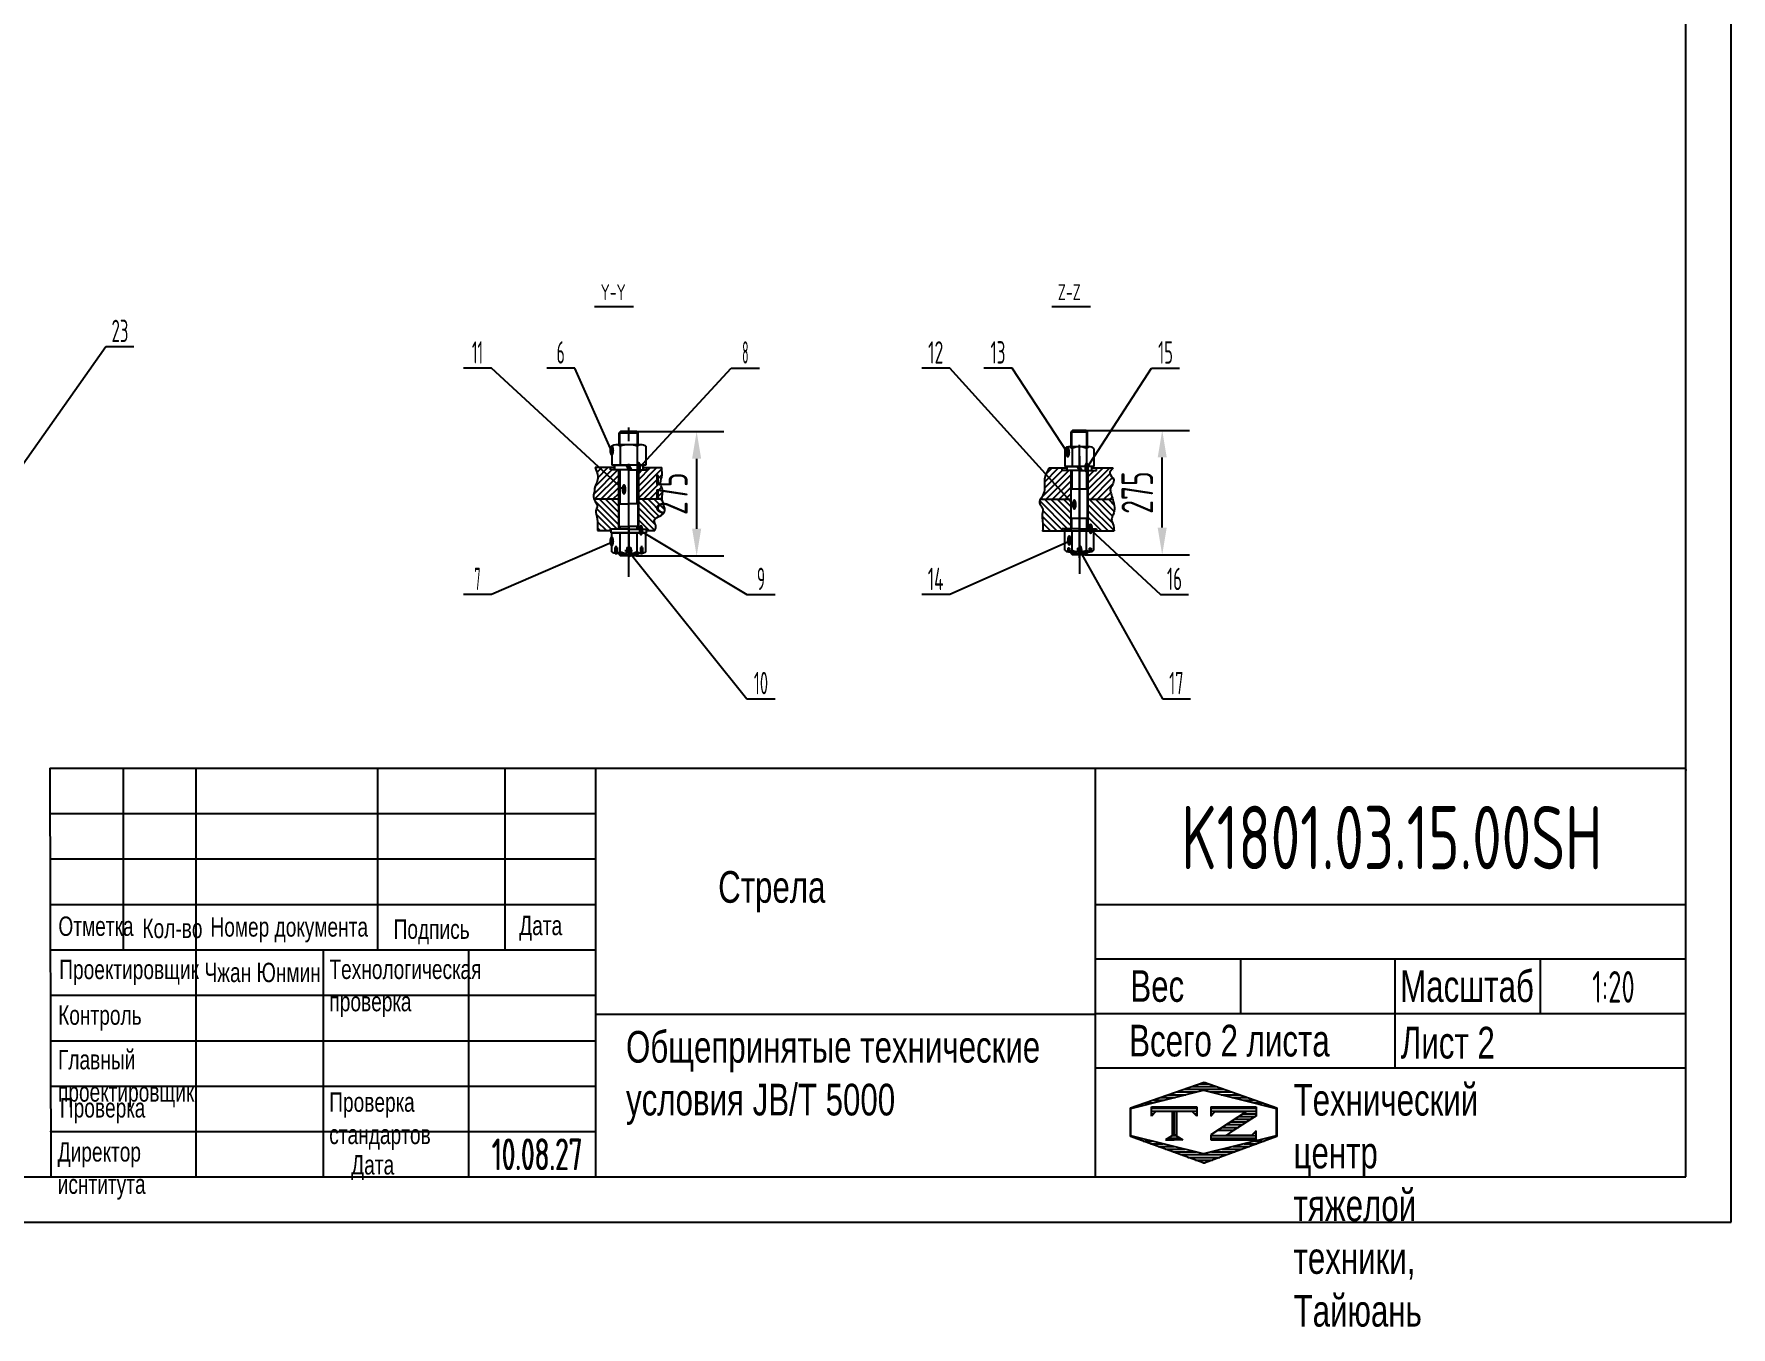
# Model space of a CAD drawing. Header units: millimetres. Extents: x 0 to 8400, y -232 to 5940.
# Drawn here: x 4648 to 8400, y -232 to 2626 of the extents above; entities that cross this region are included whole.
import ezdxf
from ezdxf.enums import TextEntityAlignment as Align

# ---------------------------------------------------------------- set-up
doc = ezdxf.new("R2010")
doc.units = ezdxf.units.MM
doc.header["$LTSCALE"] = 200
doc.linetypes.add('F', pattern=[0.75, 0.5, -0.25])
doc.linetypes.add('G', pattern=[2, 1.25, -0.25, 0.25, -0.25])
for name, color, linetype in [('01', 7, 'Continuous'), ('02', 1, 'Continuous'), ('04', 2, 'F'), ('05', 142, 'G'), ('08', 1, 'Continuous'), ('10', 1, 'Continuous'), ('11', 3, 'Continuous'), ('THICK', 7, 'Continuous')]:
    doc.layers.add(name, color=color, linetype=linetype)
doc.styles.get("Standard").update_dxf_attribs({"font": 'isocp', "width": 0.707, "bigfont": 'intecad.shx'})
doc.dimstyles.new('INTE', dxfattribs={"dimscale": 20, "dimtxt": 3.5, "dimasz": 3, "dimexe": 3, "dimexo": 0, "dimgap": 1, "dimtad": 1, "dimdec": 3, "dimdsep": 46, "dimtxsty": 'Standard', "dimcen": 0, "dimclrd": 1, "dimclre": 1, "dimclrt": 3, "dimaunit": 1, "dimadec": 0, "dimazin": 0, "dimtfac": 1, "dimtmove": 0, "dimatfit": 0, "dimfxl": 1, "dimarcsym": 0})

# ---------------------------------------------------------------- blocks, each defined once
blk = doc.blocks.new('*D13')
at = {"layer": '08', "color": 1, "lineweight": -2}
for p, q in [((5981.152708756823, 1747.337677109232), (6173.321988024299, 1747.337677109232)), ((6113.321988024299, 1687.337677109232), (6113.321988024299, 1532.337177109349)), ((5979.490952846735, 1472.337177109349), (6173.321988024299, 1472.337177109349))]:
    blk.add_line(p, q, dxfattribs=at)
at = {"layer": '08', "color": 1}
for points in [[(6103.321988024299, 1687.337677109232), (6123.321988024299, 1687.337677109232), (6113.321988024299, 1747.337677109232)], [(6103.321988024299, 1532.337177109349), (6123.321988024299, 1532.337177109349), (6113.321988024299, 1472.337177109349)]]:
    blk.add_solid(points, dxfattribs=at)
at = {"layer": 'DEFPOINTS', "color": 0}
for p in [(5981.152708756823, 1747.337677109232), (5979.490952846735, 1472.337177109349), (6113.321988024299, 1472.337177109349)]:
    blk.add_point(p, dxfattribs=at)
at = {"layer": '08', "color": 3, "insert": (6058.315098260519, 1609.837427109291), "char_height": 70, "attachment_point": 5, "rotation": 90}
blk.add_mtext('275', dxfattribs=at)
blk = doc.blocks.new('*U23')
at = {"layer": '10'}
h = blk.add_hatch(dxfattribs=at)
h.set_pattern_fill('U', color=256, angle=44.99999922063118, style=0, pattern_type=0)
h.set_pattern_definition([(44.99999922063118, (0, 0), (-0.7071067715680907, 0.7071067908050043), [])])
h.paths.add_polyline_path([(-32.99999999485854, 0), (-18.50000000029767, 0), (-18.50000000029767, 4.999999999795341), (-32.99999999485854, 4.999999999795343)])
h.paths.add_polyline_path([(32.99999999485855, 4.999999999796091), (18.50000000029767, 4.999999999795761), (18.50000000029767, -4.440892098500626e-15), (32.99999999485854, -8.082401933966708e-15)])
at = {"layer": '01'}
for p, q in [((-32.99999999485854, 4.999999999795343), (-32.99999999485854, 0)), ((9.184547653291886e-16, 4.999999999795339), (-32.99999999485854, 4.999999999795343)), ((-32.99999999485854, 0), (0, 0)), ((-18.50000000029767, 4.999999999795341), (-18.50000000029767, 0)), ((9.184547653291886e-16, 4.999999999795339), (32.99999999485855, 4.999999999796091)), ((32.99999999485854, -8.082401933966708e-15), (0, 0)), ((18.50000000029767, 4.999999999795327), (18.50000000029767, -4.531043509216089e-15)), ((32.99999999485855, 4.999999999796091), (32.99999999485854, -8.082401933966708e-15))]:
    blk.add_line(p, q, dxfattribs=at)
at = {"layer": '05'}
blk.add_line((1.295414332913743e-15, 7.052140082241403), (0, -1.811594238329306), dxfattribs=at)
blk = doc.blocks.new('*D24')
at = {"layer": '08', "color": 1, "lineweight": -2}
for p, q in [((6974.314501296048, 1749.97924481935), (7202.485774794827, 1749.97924481935)), ((7142.485774794827, 1534.97924481935), (7142.485774794827, 1689.97924481935)), ((6971.16740993548, 1474.97924481935), (7202.485774794827, 1474.97924481935))]:
    blk.add_line(p, q, dxfattribs=at)
at = {"layer": '08', "color": 1}
for points in [[(7132.485774794827, 1689.97924481935), (7152.485774794827, 1689.97924481935), (7142.485774794827, 1749.97924481935)], [(7132.485774794827, 1534.97924481935), (7152.485774794827, 1534.97924481935), (7142.485774794827, 1474.97924481935)]]:
    blk.add_solid(points, dxfattribs=at)
at = {"layer": 'DEFPOINTS', "color": 0}
for p in [(6974.314501296048, 1749.97924481935), (7142.485774794827, 1749.97924481935), (6971.16740993548, 1474.97924481935)]:
    blk.add_point(p, dxfattribs=at)
at = {"layer": '08', "color": 3, "insert": (7087.478885031048, 1612.479244819351), "char_height": 70, "attachment_point": 5, "rotation": 90}
blk.add_mtext('275', dxfattribs=at)
blk = doc.blocks.new('*U55')
at = {"layer": '01'}
for points in [[(415, 5), (415, 292)], [(25, 5), (415, 5)]]:
    blk.add_lwpolyline(points, dxfattribs=at)
at = {"layer": '02'}
for points in [[(420, 0), (420, 297)], [(0, 0), (420, 0)]]:
    blk.add_lwpolyline(points, dxfattribs=at)
blk = doc.blocks.new('*X59')
at = {"color": 0}
for p, q in [((127.0623067599372, 7.8), (132.0623067599371, 7.8)), ((127.0623067599372, 7.5), (132.0623067599371, 7.5)), ((127.0623067599372, 7.199999999999999), (127.3186648170174, 7.199999999999999)), ((128.3047797535214, 5.7), (130.1040560546682, 5.7)), ((128.7684504477093, 6), (130.5728060571586, 6)), ((129.2321211418971, 6.3), (131.0415560596489, 6.3)), ((129.695791836085, 6.6), (131.5103060621392, 6.6)), ((130.1594625302728, 6.899999999999999), (131.9790560646296, 6.899999999999999)), ((130.6231332244607, 7.199999999999999), (132.0623067599371, 7.199999999999999)), ((127.8411090593335, 5.399999999999999), (129.6353060521779, 5.399999999999999))]:
    blk.add_line(p, q, dxfattribs=at)
blk = doc.blocks.new('*X60')
at = {"color": 0}
for p, q in [((127.0623067599372, 4.8), (132.0621698415488, 4.8)), ((127.0623067599372, 4.5), (132.0621698415488, 4.5)), ((131.8374764070971, 5.1), (132.0621698415488, 5.1))]:
    blk.add_line(p, q, dxfattribs=at)
blk = doc.blocks.new('*X58')
at = {"color": 0}
for p, q in [((122.3410681278686, 4.5), (123.7212659738369, 4.5)), ((122.8178747700011, 4.8), (123.2444593317044, 4.8))]:
    blk.add_line(p, q, dxfattribs=at)
blk = doc.blocks.new('*X57')
at = {"color": 0}
for p, q in [((120.5312355100469, 7.8), (125.5312355100469, 7.8)), ((120.5312355100469, 7.5), (125.5312355100469, 7.5)), ((120.5312355100469, 7.199999999999999), (120.7875935671271, 7.199999999999999)), ((125.2748774529667, 7.199999999999999), (125.5312355100469, 7.199999999999999))]:
    blk.add_line(p, q, dxfattribs=at)
blk = doc.blocks.new('*X56')
at = {"color": 0}
for p, q in [((123.2428547894613, 9.6), (125.5249078678534, 9.6)), ((124.1041828740822, 9.9), (128.5163037872527, 9.9)), ((124.965510958703, 10.2), (127.6661617463699, 10.2)), ((125.8268390433239, 10.5), (126.8160197054871, 10.5)), ((127.0195949627868, 9.6), (129.3664458281355, 9.6)), ((118.2196210261618, 7.8), (118.3249078678534, 7.8)), ((118.2196210261618, 7.5), (118.2722514153201, 7.5)), ((118.936214366357, 8.1), (119.5249078678534, 8.1)), ((119.7975424509778, 8.4), (120.7249078678534, 8.4)), ((120.6588705355987, 8.7), (121.9249078678534, 8.7)), ((121.5201986202196, 9), (123.1249078678534, 9)), ((122.3815267048405, 9.299999999999999), (124.3249078678534, 9.299999999999999)), ((128.2195949627868, 9.299999999999999), (130.2165878690183, 9.299999999999999)), ((129.4195949627868, 9), (131.0667299099011, 9)), ((130.6195949627867, 8.7), (131.9168719507838, 8.7)), ((131.8195949627868, 8.4), (132.7670139916666, 8.4)), ((133.0195949627868, 8.1), (133.6171560325494, 8.1)), ((134.2195949627868, 7.8), (134.3244429950832, 7.8)), ((134.2722514153201, 7.5), (134.3244429950832, 7.5)), ((118.2196210261618, 7.199999999999999), (118.2722514153201, 7.199999999999999)), ((118.2196210261618, 6.899999999999999), (118.2722514153201, 6.899999999999999)), ((118.2196210261618, 6.6), (118.2722514153201, 6.6)), ((118.2196210261618, 6.3), (118.2722514153201, 6.3)), ((118.2196210261618, 6), (118.2722514153201, 6)), ((118.2196210261618, 5.7), (118.2722514153201, 5.7)), ((134.2722514153201, 7.199999999999999), (134.3244429950832, 7.199999999999999)), ((134.2722514153201, 6.899999999999999), (134.3244429950832, 6.899999999999999)), ((134.2722514153201, 6.6), (134.3244429950832, 6.6)), ((134.2722514153201, 6.3), (134.3244429950832, 6.3)), ((134.2722514153201, 6), (134.3244429950832, 6)), ((134.2722514153201, 5.7), (134.3244429950832, 5.7)), ((118.2196210261618, 5.399999999999999), (118.2722514153201, 5.399999999999999)), ((118.2196210261618, 5.1), (118.2722514153201, 5.1)), ((118.2196210261618, 4.8), (118.2722514153201, 4.8)), ((118.7871024193513, 4.5), (119.4195949627868, 4.5)), ((119.6109814534998, 4.2), (120.6195949627868, 4.2)), ((120.4348604876484, 3.9), (121.8195949627868, 3.9)), ((130.7249078678534, 3.9), (132.1379727865084, 3.9)), ((131.9249078678534, 4.2), (132.9511521266897, 4.2)), ((133.1249078678534, 4.5), (133.7643314668709, 4.5)), ((134.2722514153201, 5.399999999999999), (134.3244429950832, 5.399999999999999)), ((134.2722514153201, 5.1), (134.3244429950832, 5.1)), ((134.2722514153201, 4.8), (134.3244429950832, 4.8)), ((121.2587395217969, 3.6), (123.0195949627868, 3.6)), ((122.0826185559454, 3.3), (124.2195949627868, 3.3)), ((122.9064975900939, 3), (125.4195949627868, 3)), ((123.7303766242424, 2.7), (128.8852554257836, 2.7)), ((124.5542556583909, 2.4), (128.0720760856023, 2.4)), ((125.3781346925394, 2.1), (127.2588967454211, 2.1)), ((127.1249078678534, 3), (129.6984347659648, 3)), ((128.3249078678534, 3.3), (130.511614106146, 3.3)), ((129.5249078678534, 3.6), (131.3247934463272, 3.6)), ((126.2020137266879, 1.8), (126.4457174052399, 1.8))]:
    blk.add_line(p, q, dxfattribs=at)

msp = doc.modelspace()

# ---------------------------------------------------------------- hatches: boundary and pattern name
at = {"layer": '02'}
h = msp.add_hatch(dxfattribs=at)
h.set_pattern_fill('LINE', color=256, scale=3, angle=45, style=0)
h.set_pattern_definition([(45, (2350.394578143831, -1306.720660604585), (-6.735192090801863, 6.735192090801864), [])])
edge = h.paths.add_edge_path()
edge.add_spline(control_points=[(5889.160345498808, 1667.531463755354), (5892.938945865643, 1657.166415127277), (5898.282049784373, 1642.509789243103), (5888.118375360776, 1627.279504064926), (5887.418000205374, 1613.874174181464), (5884.159675499099, 1604.27391552938), (5886.270210266712, 1598.280963755425)], knot_values=[0, 0, 0, 0, 30.43874351603437, 43.04169638822672, 51.62804854368078, 70.70600634119415, 70.7060063411951, 70.7060063411951, 70.7060063411951], degree=3, periodic=0)
edge.add_line((5886.270210266712, 1598.280963755425), (5941.152708756826, 1598.280963755425))
edge.add_line((5941.152708756826, 1598.280963755425), (5941.152708756826, 1662.531463755352))
edge.add_line((5941.152708756826, 1662.531463755352), (5931.402708763746, 1662.531463755352))
edge.add_line((5931.402708763746, 1662.531463755352), (5923.152708756829, 1662.531463755352))
edge.add_line((5923.152708756829, 1662.531463755352), (5923.152708756828, 1667.531463755354))
edge.add_line((5923.152708756828, 1667.531463755354), (5889.160345498808, 1667.531463755354))
edge = h.paths.add_edge_path()
edge.add_line((5985.152708756824, 1598.280963755425), (6037.240088449518, 1598.280963755425))
edge.add_spline(control_points=[(6037.240088449518, 1598.280963755424), (6036.650135210406, 1605.870465616104), (6041.469605852947, 1616.999710573998), (6030.663520671393, 1631.897735519907), (6038.194188064695, 1648.279473113932), (6036.850181462204, 1660.472684924064), (6036.072121874419, 1667.531463755352)], knot_values=[81.41107114048908, 81.41107114048931, 81.41107114048931, 81.41107114048931, 102.7002821407036, 115.1359066145351, 130.5474927786672, 151.7352224890728, 151.7352224890728, 151.7352224890728, 151.7352224890728], degree=3, periodic=0)
edge.add_line((6036.072121874417, 1667.531463755352), (6003.152708756821, 1667.531463755352))
edge.add_line((6003.152708756821, 1667.531463755352), (6003.152708756821, 1662.53146375535))
edge.add_line((6003.152708756821, 1662.53146375535), (5994.9027087499, 1662.531463755352))
edge.add_line((5994.9027087499, 1662.531463755352), (5985.152708756825, 1662.531463755352))
edge.add_line((5985.152708756825, 1662.531463755352), (5985.152708756824, 1598.280963755425))
h = msp.add_hatch(dxfattribs=at)
h.set_pattern_fill('_USER', color=256, scale=10, angle=45, style=0, pattern_type=0)
h.set_pattern_definition([(45, (-1191.037555615101, -568.1912402668486), (-7.071067811865475, 7.071067811865476), [])])
edge = h.paths.add_edge_path()
edge.add_spline(control_points=[(6892.444223953732, 1666.386594865281), (6887.915999792506, 1658.531911339359), (6877.79710639285, 1640.979620980715), (6886.317334147313, 1616.267433808759), (6875.016526134169, 1601.117186910952), (6872.944921717325, 1596.886594865285)], knot_values=[0, 0, 0, 0, 26.1282029431074, 58.3867959916576, 71.92569306567205, 71.92569306567205, 71.92569306567205, 71.92569306567205], degree=3, periodic=0)
edge.add_line((6872.944921717325, 1596.886594865285), (6940.314501296049, 1596.886594865285))
edge.add_line((6940.314501296049, 1596.886594865285), (6940.314501296049, 1661.386594865284))
edge.add_line((6940.314501296049, 1661.386594865283), (6932.064501301539, 1661.386594865283))
edge.add_line((6932.064501301539, 1661.386594865283), (6921.314501296035, 1661.386594865309))
edge.add_line((6921.314501296035, 1661.38659486531), (6921.314501296037, 1666.386594865282))
edge.add_line((6921.314501296035, 1666.386594865281), (6892.444223953731, 1666.386594865281))
edge = h.paths.add_edge_path()
edge.add_line((6978.314501296046, 1661.386594865283), (6978.314501296044, 1596.886594865284))
edge.add_line((6978.314501296046, 1596.886594865285), (7033.173567125154, 1596.886594865285))
edge.add_spline(control_points=[(7033.173567125153, 1596.886594865285), (7031.961620953031, 1601.307961436282), (7030.276743450072, 1608.122759795991), (7024.751387867495, 1623.264188342241), (7043.850742121424, 1639.463346273661), (7021.810563399894, 1653.902685336537), (7029.985064091522, 1662.377717883547), (7033.851782889128, 1666.386594865281)], knot_values=[0, 0, 0, 5.542233338928781e-13, 13.75474713561407, 21.40064627230822, 46.59173381631055, 62.00950024936432, 75.84867984350798, 75.84867984350798, 75.84867984350798, 75.84867984350798], degree=3, periodic=0)
edge.add_line((7033.851782889128, 1666.386594865281), (6997.314501296052, 1666.386594865281))
edge.add_line((6997.314501296053, 1666.386594865281), (6997.314501296053, 1661.386594865281))
edge.add_line((6997.314501296053, 1661.386594865281), (6986.564501290562, 1661.386594865281))
edge.add_line((6986.56450129056, 1661.386594865281), (6978.314501296046, 1661.386594865282))
h = msp.add_hatch(dxfattribs=at)
h.set_pattern_fill('LINE', color=256, scale=3, angle=135, style=0)
h.set_pattern_definition([(135, (2350.394578143831, -1306.720660604585), (-6.735192090801864, -6.735192090801863), [])])
edge = h.paths.add_edge_path()
edge.add_line((5941.152708756826, 1598.280963755425), (5886.270210266714, 1598.280963755425))
edge.add_spline(control_points=[(5886.270210266713, 1598.280963755425), (5888.193290622079, 1592.820296627827), (5897.29144790891, 1584.709555681643), (5888.179916827085, 1571.176649133441), (5894.481293849617, 1556.583902997952), (5893.971161974045, 1541.979922827716), (5894.017167230651, 1531.775757217835), (5894.032923430244, 1528.280963755425)], knot_values=[70.70600634119415, 70.7060063411951, 70.7060063411951, 70.7060063411951, 88.08948962890086, 99.24944795681968, 112.3856019985988, 132.5171608507977, 143.0033343284945, 143.0033343284945, 143.0033343284945, 143.0033343284945], degree=3, periodic=0)
edge.add_line((5894.032923430244, 1528.280963755425), (5923.152708756828, 1528.280963755423))
edge.add_line((5923.152708756828, 1528.280963755423), (5923.152708756827, 1531.280963755455))
edge.add_line((5923.152708756827, 1531.280963755455), (5941.152708756827, 1531.280963755456))
edge.add_line((5941.152708756827, 1531.280963755456), (5941.152708756826, 1598.280963755425))
edge = h.paths.add_edge_path()
edge.add_spline(control_points=[(6020.854228871952, 1528.280963755425), (6022.319498726271, 1531.889618640917), (6025.266917349224, 1539.148497667168), (6012.682100512993, 1556.199993122419), (6054.686742873007, 1563.674491169145), (6038.11617743528, 1587.010445099469), (6037.240088449518, 1598.280963755424)], knot_values=[0, 0, 0, 0, 11.16464513403193, 22.4578994031154, 49.79628875383857, 81.41107114048908, 81.41107114048931, 81.41107114048931, 81.41107114048931], degree=3, periodic=0)
edge.add_line((6037.240088449518, 1598.280963755425), (5985.152708756824, 1598.280963755425))
edge.add_line((5985.152708756824, 1598.280963755425), (5985.152708756824, 1531.280963755456))
edge.add_line((5985.152708756824, 1531.280963755456), (6003.152708756822, 1531.280963755456))
edge.add_line((6003.152708756822, 1531.280963755456), (6003.15270875682, 1528.280963755424))
edge.add_line((6003.15270875682, 1528.280963755424), (6020.854228871953, 1528.280963755425))
h = msp.add_hatch(dxfattribs=at)
h.set_pattern_fill('_USER', color=256, scale=10, angle=135, style=0, pattern_type=0)
h.set_pattern_definition([(135, (-1191.037555615101, -568.1912402668486), (-7.071067811865476, -7.071067811865475), [])])
edge = h.paths.add_edge_path()
edge.add_line((6940.314501296049, 1596.886594865285), (6872.944921717327, 1596.886594865285))
edge.add_spline(control_points=[(6872.944921717326, 1596.886594865285), (6871.308058324347, 1593.543822860227), (6869.617450191397, 1587.161894513261), (6881.191679388111, 1578.132107367054), (6875.643329882711, 1563.664372440605), (6879.225512003816, 1546.810120211288), (6878.584881628344, 1534.342901058951), (6878.201737947457, 1526.886594865281)], knot_values=[71.92569306567036, 71.92569306567036, 71.92569306567036, 71.92569306567036, 82.62335562207696, 93.34217664015273, 107.9301233205773, 122.8758599359387, 145.1153179774872, 145.1153179774872, 145.1153179774872, 145.1153179774872], degree=3, periodic=0)
edge.add_line((6878.201737947456, 1526.886594865281), (6921.314501296039, 1526.886594865281))
edge.add_line((6921.314501296039, 1526.886594865281), (6921.314501296034, 1532.617272666236))
edge.add_line((6921.314501296034, 1532.617272666236), (6932.064501301525, 1532.617272666243))
edge.add_line((6932.064501301525, 1532.617272666243), (6940.31450129605, 1532.617272666243))
edge.add_line((6940.31450129605, 1532.617272666243), (6940.314501296049, 1596.886594865285))
edge = h.paths.add_edge_path()
edge.add_line((6978.314501296044, 1532.617272666243), (6992.314501290906, 1532.617272666243))
edge.add_line((6992.314501290906, 1532.617272666243), (6997.314501296054, 1532.617272666262))
edge.add_line((6997.314501296054, 1532.617272666262), (6997.314501296051, 1527.617272666262))
edge.add_line((6997.314501296051, 1527.617272666262), (7036.22553806305, 1527.617272666262))
edge.add_spline(control_points=[(7036.225538063049, 1527.617272666262), (7035.839928949111, 1532.915854988657), (7035.213789230112, 1541.519523124393), (7028.453258452103, 1553.261595636853), (7035.924981999518, 1564.893048825644), (7038.1498555634, 1580.101093609043), (7034.729529190197, 1591.210205254603), (7033.173567125152, 1596.886594865285)], knot_values=[75.8486798435066, 75.8486798435066, 75.8486798435066, 75.8486798435066, 91.82832764063778, 101.7959197290468, 112.9440183795338, 129.435317990697, 147.0944065291381, 147.0944065291389, 147.0944065291389, 147.0944065291389], degree=3, periodic=0)
edge.add_line((7033.173567125152, 1596.886594865285), (6978.314501296047, 1596.886594865285))
edge.add_line((6978.314501296047, 1596.886594865285), (6978.314501296044, 1532.617272666243))

# ---------------------------------------------------------------- linework, layer by layer
at = {"layer": '01'}
for p, q in [((5887.393914433206, 2023.489631169758), (5973.544924895296, 2023.489631169758)), ((6898.193376056696, 2023.489631169758), (6984.344386518786, 2023.489631169758)), ((6944.314501296048, 1749.97924481935), (6941.314501296048, 1746.97924481935)), ((6941.314501296048, 1746.97924481935), (6977.314501296048, 1746.97924481935)), ((6941.314501296046, 1713.386594865359), (6941.314501296048, 1746.97924481935)), ((6974.314501296048, 1749.97924481935), (6944.314501296048, 1749.97924481935)), ((6974.314501296048, 1749.97924481935), (6977.314501296048, 1746.97924481935)), ((6977.314501296048, 1713.386594865359), (6977.314501296048, 1746.97924481935)), ((6927.564501296048, 1710.153433357896), (6927.564501296048, 1670.386594865359)), ((6983.127001296048, 1713.386594865357), (6935.502001296049, 1713.386594865359)), ((6943.439501296048, 1710.153433357897), (6943.439501296048, 1670.386594865359)), ((6975.189501296048, 1710.153433357896), (6975.189501296048, 1670.386594865359)), ((6991.064501296048, 1710.153433357896), (6991.064501296048, 1670.386594865359)), ((5931.402708763747, 1667.531463755354), (5889.160345498808, 1667.531463755354)), ((5994.902708749899, 1667.531463755352), (6036.072121874419, 1667.531463755352)), ((6991.064501296048, 1670.386594865359), (6927.564501296048, 1670.386594865357)), ((6932.064501301539, 1670.386594865359), (6959.314501296048, 1670.386594865359)), ((6932.064501301539, 1661.386594865283), (6932.064501301539, 1670.386594865359)), ((6959.314501296048, 1661.386594865283), (6932.064501301539, 1661.386594865283)), ((6941.314501296049, 1532.617272666242), (6941.314501296048, 1661.386594865283)), ((6959.314501296048, 1661.386594865283), (6954.118348873494, 1670.386594865359)), ((6986.564501290556, 1670.386594865359), (6959.314501296048, 1670.386594865359)), ((6959.314501296048, 1670.386594865359), (6964.510653718601, 1661.386594865283)), ((6959.314501296048, 1661.386594865283), (6986.564501290556, 1661.386594865283)), ((6977.314501296048, 1532.617272666242), (6977.314501296046, 1661.386594865283)), ((6986.564501290556, 1661.386594865283), (6986.564501290556, 1670.386594865359)), ((6977.632005971486, 1619.97924481935), (6941.632005971486, 1619.97924481935)), ((5886.270210266711, 1598.280963755425), (5942.152708756827, 1598.280963755425)), ((5984.152708756823, 1598.280963755425), (6037.240088449519, 1598.280963755425)), ((6977.314501296048, 1554.97924481935), (6941.314501296048, 1554.97924481935)), ((6000.652708756821, 1523.280963755456), (5924.152708756828, 1523.280963755457)), ((5925.652708756828, 1523.280963755456), (6002.152708756821, 1523.280963755457)), ((5925.652708756828, 1481.514125262921), (5925.652708756828, 1523.280963755456)), ((5944.402708756827, 1481.514125262921), (5944.402708756827, 1523.280963755456)), ((5981.902708756823, 1481.514125262921), (5981.902708756823, 1523.280963755456)), ((6000.652708756821, 1481.514125262921), (6000.652708756821, 1523.280963755456)), ((6002.152708756821, 1523.280963755457), (6002.152708756821, 1528.280963755454)), ((6927.564501296048, 1484.850434173909), (6927.564501296048, 1527.617272666447)), ((6927.564501296048, 1527.617272666447), (6991.064501296048, 1527.617272666447)), ((6943.439501296048, 1484.850434173909), (6943.439501296048, 1527.617272666447)), ((6975.189501296048, 1484.850434173909), (6975.189501296048, 1527.617272666447)), ((6991.064501296048, 1484.850434173909), (6991.064501296048, 1527.617272666447)), ((5937.277708756827, 1491.280963755459), (5932.777708756827, 1491.280963755459)), ((5932.777708756827, 1491.280963755459), (5932.777708756827, 1478.448319581986)), ((5933.590208756827, 1478.280963755461), (5958.652708756825, 1478.280963755461)), ((5937.277708756827, 1491.280963755459), (5937.277708756827, 1478.448319581986)), ((5942.152708756827, 1475.337177109349), (5942.152708756827, 1478.280963755461)), ((5942.152708756827, 1475.337177109349), (5945.152708756827, 1472.337177109349)), ((5981.152708756823, 1472.337177109349), (5945.152708756827, 1472.337177109349)), ((5958.652708756825, 1491.280963755459), (5967.652708756823, 1491.280963755459)), ((5958.652708756825, 1491.280963755459), (5958.652708756825, 1478.280963755461)), ((5967.652708756823, 1491.280963755459), (5967.652708756823, 1478.280963755461)), ((5967.652708756823, 1478.280963755461), (5991.215208756821, 1478.280963755461)), ((5981.152708756823, 1472.337177109349), (5984.152708756823, 1475.337177109349)), ((5984.152708756823, 1475.337177109349), (5984.152708756823, 1478.280963755461)), ((5989.027708756821, 1491.280963755459), (5993.527708756821, 1491.280963755459)), ((5989.027708756821, 1491.280963755459), (5989.027708756821, 1478.448319581986)), ((5993.527708756821, 1491.280963755459), (5993.527708756821, 1478.448319581986)), ((6935.502001296048, 1481.617272666447), (6955.314501296048, 1481.617272666447)), ((6941.314501296048, 1477.97924481935), (6941.314501296049, 1481.617272666447)), ((6941.314501296048, 1477.97924481935), (6944.314501296048, 1474.97924481935)), ((6974.314501296048, 1474.97924481935), (6944.314501296048, 1474.97924481935)), ((6963.314501296048, 1481.617272666447), (6983.127001296048, 1481.617272666447)), ((6974.314501296048, 1474.97924481935), (6977.314501296048, 1477.97924481935)), ((6977.314501296048, 1477.97924481935), (6977.314501296048, 1481.617272666444))]:
    msp.add_line(p, q, dxfattribs=at)
at = {"layer": '01', "color": 7, "linetype": 'Continuous'}
for p, q in [((5945.152708756827, 1747.337677109233), (5942.152708756827, 1744.337677109233)), ((5942.152708756827, 1744.337677109233), (5984.152708756823, 1744.337677109233)), ((5942.152708756827, 1718.031463755479), (5942.152708756827, 1744.337677109233)), ((5981.152708756823, 1747.337677109233), (5945.152708756827, 1747.337677109233)), ((5981.152708756823, 1747.337677109233), (5984.152708756823, 1744.337677109233)), ((5984.152708756823, 1718.031463755479), (5984.152708756823, 1744.337677109233)), ((5925.652708756828, 1714.798302248019), (5925.652708756828, 1673.031463755483)), ((5992.715208756821, 1718.031463755479), (5935.090208756827, 1718.031463755479)), ((5944.402708756827, 1714.798302248019), (5944.402708756827, 1673.031463755483)), ((5981.902708756823, 1714.798302248019), (5981.902708756823, 1673.031463755483)), ((6000.652708756821, 1714.798302248019), (6000.652708756821, 1673.031463755483)), ((5923.152708756828, 1662.531463755352), (5923.152708756828, 1667.531463755354)), ((5931.402708763748, 1662.531463755352), (5923.152708756828, 1662.531463755352)), ((6000.652708756821, 1673.031463755483), (5925.652708756828, 1673.031463755483)), ((5931.402708763746, 1667.531463755352), (5931.402708763746, 1673.031463755483)), ((5931.402708763746, 1673.031463755483), (5931.402708763746, 1664.439356946113)), ((5931.402708763746, 1673.031463755483), (5963.152708756823, 1673.031463755483)), ((5931.402708763746, 1662.531463755352), (5931.402708763746, 1667.531463755352)), ((5963.152708756823, 1662.531463755352), (5931.402708763746, 1662.531463755352)), ((5941.152708756827, 1531.280963755456), (5941.152708756825, 1662.531463755352)), ((5942.152708756827, 1531.280963755456), (5942.152708756827, 1662.531463755352)), ((5960.265957410984, 1667.531463755352), (5957.090530930485, 1673.031463755483)), ((5963.152708756823, 1662.531463755352), (5960.265957410984, 1667.531463755352)), ((5963.152708756825, 1675.12814277171), (5963.152708756825, 1660.435784739128)), ((5963.152708756823, 1660.434784739125), (5963.152708756823, 1675.127142771708)), ((5963.152708756823, 1673.031463755483), (5966.328135237321, 1667.531463755352)), ((5994.9027087499, 1673.031463755483), (5963.152708756823, 1673.031463755483)), ((5963.152708756823, 1662.531463755352), (5994.9027087499, 1662.531463755352)), ((5966.328135237321, 1667.531463755352), (5969.21488658316, 1662.531463755352)), ((5984.152708756823, 1531.280963755456), (5984.152708756823, 1662.531463755352)), ((5985.152708756823, 1531.280963755456), (5985.152708756825, 1662.531463755352)), ((5994.9027087499, 1667.531463755352), (5994.9027087499, 1673.031463755483)), ((5994.902708749902, 1673.031463755483), (5994.902708749902, 1664.847419713685)), ((5994.9027087499, 1662.531463755352), (5994.9027087499, 1667.531463755352)), ((5994.9027087499, 1662.531463755352), (6003.152708756821, 1662.53146375535)), ((6003.152708756821, 1662.53146375535), (6003.152708756821, 1667.531463755352)), ((6932.064501301537, 1666.386594865281), (6892.444223953732, 1666.386594865281)), ((6921.314501296035, 1661.38659486531), (6921.314501296035, 1666.386594865281)), ((6932.064501301525, 1661.386594865303), (6921.314501296035, 1661.38659486531)), ((7033.851782889128, 1666.386594865281), (6986.564501290556, 1666.386594865281)), ((6986.56450129056, 1661.386594865281), (6997.314501296053, 1661.386594865281)), ((6997.314501296053, 1661.386594865281), (6997.314501296053, 1666.386594865281)), ((5942.152708756827, 1587.587677109247), (5963.152708756825, 1587.587677109247)), ((5984.152708756823, 1587.587677109247), (5963.152708756825, 1587.587677109247)), ((6940.314501296049, 1596.886594865285), (6872.944921717325, 1596.886594865285)), ((7033.173567125153, 1596.886594865285), (6978.314501296046, 1596.886594865285)), ((5894.032923430244, 1528.280963755425), (5924.152708756827, 1528.280963755423)), ((5963.152708756825, 1531.280963755456), (5923.152708756828, 1531.280963755456)), ((5923.152708756828, 1528.280963755454), (5923.152708756828, 1531.280963755456)), ((5924.152708756828, 1528.280963755454), (5924.152708756828, 1531.280963755456)), ((5924.152708756828, 1523.280963755456), (5924.152708756828, 1528.280963755454)), ((5942.152708756825, 1537.337177109343), (5963.152708756825, 1537.337177109343)), ((5984.152708756825, 1537.337177109343), (5963.152708756825, 1537.337177109343)), ((5963.152708756825, 1531.280963755456), (6003.152708756821, 1531.280963755456)), ((6002.152708756821, 1528.280963755454), (6002.152708756821, 1531.280963755456)), ((6002.152708756821, 1528.280963755425), (6020.854228871952, 1528.280963755425)), ((6003.152708756821, 1528.280963755454), (6003.152708756821, 1531.280963755456)), ((6927.564501296049, 1526.886594865281), (6878.201737947457, 1526.886594865281)), ((6932.064501301525, 1532.617272666243), (6921.314501296035, 1532.617272666236)), ((6921.314501296035, 1532.617272666236), (6921.314501296039, 1526.886594865281)), ((6986.56450129056, 1532.617272666262), (6997.314501296053, 1532.617272666262)), ((6991.064501296048, 1527.617272666262), (7036.225538063049, 1527.617272666262)), ((6997.314501296053, 1532.617272666262), (6997.314501296053, 1527.617272666262)), ((5942.152708756827, 1475.337177109349), (5984.152708756823, 1475.337177109349)), ((6933.502001296048, 1489.617272666447), (6933.502001296048, 1481.794715285431)), ((6937.502001296048, 1489.617272666447), (6933.502001296048, 1489.617272666447)), ((6937.502001296048, 1489.617272666447), (6937.502001296048, 1481.617272666447)), ((6941.314501296048, 1477.97924481935), (6977.314501296048, 1477.97924481935)), ((6955.314501296048, 1489.617272666447), (6955.314501296048, 1481.617272666447)), ((6955.314501296048, 1489.617272666447), (6963.314501296048, 1489.617272666447)), ((6963.314501296048, 1489.617272666447), (6963.314501296048, 1481.617272666447)), ((6981.127001296048, 1489.617272666447), (6981.127001296048, 1481.617272666447)), ((6981.127001296048, 1489.617272666447), (6985.127001296048, 1489.617272666447)), ((6985.127001296048, 1489.617272666447), (6985.127001296048, 1481.794715285431))]:
    msp.add_line(p, q, dxfattribs=at)
at = {"layer": '01'}
msp.add_circle((5963.152708756825, 1483.337177109347), 4.49999999999955, dxfattribs=at)
at = {"layer": '01', "color": 7, "linetype": 'Continuous'}
msp.add_circle((6959.314501296048, 1484.97924481935), 3.5, dxfattribs=at)
for centre, radius, start, end in [((5935.027708756827, 1702.822826929519), 15.20863682596091, 51.94438678696811, 128.0556132130319), ((5963.152708756825, 1662.046658712831), 55.98480504264909, 70.43279476383276, 109.5672052361672), ((5991.277708756821, 1702.822826929519), 15.20863682596021, 51.94438678696811, 128.0556132130319)]:
    msp.add_arc(centre, radius, start, end, dxfattribs=at)
at = {"layer": '01'}
for centre, radius, start, end in [((6935.502001296048, 1702.026624227673), 11.35997063768715, 45.67516828994064, 134.3248317100594), ((6959.314501296048, 1672.796454575803), 40.59014028955528, 66.97673724223067, 113.0232627577693), ((6983.127001296048, 1702.026624227673), 11.35997063768715, 45.67516828994064, 134.3248317100594), ((5935.027708756825, 1493.48960058142), 15.20863682596021, 231.9443867869681, 308.0556132130318), ((5963.152708756823, 1534.265768798107), 55.98480504264909, 250.4327947638328, 265.3896517224384), ((5963.152708756823, 1534.265768798107), 55.98480504264909, 274.6103482775616, 289.5672052361672), ((5991.277708756819, 1493.48960058142), 15.20863682596091, 231.9443867869681, 308.0556132130318), ((6935.502001296048, 1492.977243304135), 11.35997063768715, 225.6751682899406, 314.3248317100594), ((6959.314501296048, 1522.207412956001), 40.59014028955528, 246.9767372422307, 264.344545435412), ((6959.314501296048, 1522.207412956001), 40.59014028955528, 275.655454564588, 293.0232627577694), ((6983.127001296048, 1492.977243304135), 11.35997063768715, 225.6751682899406, 314.3248317100594)]:
    msp.add_arc(centre, radius, start, end, dxfattribs=at)
for p in [(8300, 999.3801589008599), (8300, 999.0204068372993)]:
    msp.add_point(p, dxfattribs=at)
at = {"layer": '02'}
for p, q in [((4541.424336761375, 1558.391294709952), (4807.525379403168, 1934.950196373141)), ((4807.525379403168, 1934.950196373141), (4869.525379403168, 1934.950196373141)), ((5659.869498132744, 1887.457966277047), (5597.869498132744, 1887.457966277047)), ((5952.740263511821, 1617.325393065351), (5659.869498132744, 1887.457966277047)), ((5843.811462120372, 1887.457966277047), (5781.811462120372, 1887.457966277047)), ((5925.652708756827, 1703.187357049522), (5843.811462120372, 1887.457966277047)), ((5985.259506062889, 1666.355756964141), (6189.978715164842, 1887.457966277047)), ((6189.978715164842, 1887.457966277047), (6251.978715164842, 1887.457966277047)), ((6672.789742099977, 1887.457966277047), (6610.789742099977, 1887.457966277047)), ((6948.197045023536, 1583.79612032448), (6672.789742099977, 1887.457966277047)), ((6810.458534739701, 1887.457966277047), (6748.458534739701, 1887.457966277047)), ((6933.712191122061, 1699.308969729792), (6810.458534739701, 1887.457966277047)), ((6975.409264695959, 1665.505407838699), (7118.878290598394, 1887.457966277047)), ((7118.878290598394, 1887.457966277047), (7180.878290598394, 1887.457966277047)), ((5925.652708756828, 1502.397544509188), (5659.869498132744, 1386.897401042958)), ((5990.328492167567, 1527.036840157699), (6224.535279058096, 1386.897401042958)), ((6937.029341316103, 1504.51903777319), (6672.789742099977, 1386.897401042958)), ((6984.441918669719, 1530.117272666345), (7138.708569216692, 1386.897401042958)), ((5965.327293805034, 1479.397484244656), (6224.535279058096, 1156.6620611483)), ((6961.173469961253, 1482.013737189654), (7142.785993021976, 1156.6620611483)), ((5659.869498132744, 1386.897401042958), (5597.869498132744, 1386.897401042958)), ((6224.535279058096, 1386.897401042958), (6286.535279058096, 1386.897401042958)), ((6672.789742099977, 1386.897401042958), (6610.789742099977, 1386.897401042958)), ((7138.708569216692, 1386.897401042958), (7200.708569216692, 1386.897401042958)), ((6224.535279058096, 1156.6620611483), (6286.535279058096, 1156.6620611483)), ((7142.785993021976, 1156.6620611483), (7204.785993021976, 1156.6620611483))]:
    msp.add_line(p, q, dxfattribs=at)
at = {"layer": '02', "color": 1, "linetype": 'Continuous'}
for p, q in [((5943.776708756803, 1718.031463755479), (5943.776708756794, 1745.9616771092)), ((5982.528708756823, 1718.031463755479), (5982.528708756823, 1745.961677109232)), ((6943.025432592, 1713.386594865359), (6942.938501296015, 1748.603244819317)), ((6975.777432592023, 1713.386594865359), (6975.690501296048, 1748.60324481935)), ((5944.152708756827, 1587.587677109247), (5944.152708756825, 1662.531463755348)), ((5982.152708756823, 1587.587677109247), (5982.152708756825, 1662.531463755348)), ((6943.256005971486, 1619.97924481935), (6943.153793108891, 1661.386594865283)), ((6976.008005971483, 1619.97924481935), (6975.905793108898, 1661.386594865283)), ((6942.938501296046, 1532.617272666242), (6942.938501296047, 1554.97924481935)), ((6975.690501296048, 1532.617272666242), (6975.690501296048, 1554.97924481935)), ((5943.652708756827, 1473.837177109349), (5943.652708756827, 1478.280963755461)), ((5982.993899988192, 1474.178368340718), (5982.993899988192, 1478.280963755461)), ((6942.938501296044, 1476.355244819354), (6942.938501296046, 1481.617272666447)), ((6975.690501296048, 1476.35524481935), (6975.69050129605, 1481.617272666444))]:
    msp.add_line(p, q, dxfattribs=at)
at = {"layer": '02'}
for points in [[(5889.160345498808, 1667.531463755354), (5893.586261472811, 1637.416212226834), (5888.672957490065, 1625.810443614983), (5887.332949166795, 1617.329298584326), (5886.270210266711, 1598.280963755425), (5893.586261472811, 1582.511978817779), (5890.459605319801, 1571.798963780838), (5892.692937557943, 1558.85405087563), (5894.032923430245, 1538.767137233122), (5894.032923430244, 1528.280963755425)], [(6020.854228871952, 1528.280963755425), (6023.11888020688, 1539.213514020576), (6019.545562096436, 1549.926542988508), (6040.98544830813, 1566.888819118832), (6037.240088449519, 1598.280963755425), (6037.858792155123, 1619.561182521601), (6033.392150129811, 1631.166951133454), (6036.072121874419, 1646.343734044946), (6036.072121874419, 1667.531463755352)], [(6892.444223953732, 1666.386594865281), (6882.271010012698, 1642.320255153017), (6880.236385239387, 1610.125890312197), (6871.758710708295, 1587.420387515215), (6877.86263006547, 1578.609298337443), (6877.184414301491, 1564.037125825137), (6878.201737947457, 1549.126052906829), (6878.201737947457, 1526.886594865281)], [(7033.851782889128, 1666.386594865281), (7026.730539885991, 1654.520222634089), (7035.208214417083, 1641.64246831398), (7027.747863531958, 1617.581419784866), (7029.4434029419, 1610.125890312197), (7033.173567125153, 1596.886594865285), (7036.903753827025, 1579.625971609513), (7034.190890771119, 1563.359338986101), (7030.460726587863, 1552.853817643162), (7033.51267500714, 1543.364955599324), (7036.225538063049, 1527.617272666262)]]:
    msp.add_spline(points, degree=3, dxfattribs=at)
at = {"layer": '04', "color": 2, "linetype": 'F'}
for p, q in [((5944.152708756827, 1531.280963755456), (5944.152708756828, 1537.337177109343)), ((5982.152708756823, 1531.280963755456), (5982.152708756821, 1537.337177109343))]:
    msp.add_line(p, q, dxfattribs=at)
at = {"layer": '05'}
for p, q in [((5963.152708756825, 1425.994392530826), (5963.152708756825, 1756.365138992166)), ((6959.314501296048, 1666.294693581532), (6959.314501296048, 1716.829484460216)), ((6959.314501296048, 1659.289915849057), (6959.314501296048, 1672.482273881585)), ((5963.152708756825, 1535.34587097735), (5963.152708756825, 1479.838074160604)), ((6959.314501296048, 1531.709173950275), (6959.314501296048, 1433.13613196913)), ((6953.846390723927, 1484.97924481935), (6966.077499460419, 1484.97924481935))]:
    msp.add_line(p, q, dxfattribs=at)
at = {"layer": '05', "color": 4, "linetype": 'G'}
for p, q in [((6959.314501296048, 1468.236689072474), (6959.314501296048, 1756.939004105242)), ((6959.314501296048, 1693.121667033039), (6959.314501296048, 1520.565512782806)), ((6940.314501296049, 1661.386594865283), (6940.314501296049, 1532.617272666243)), ((6978.314501296048, 1661.386594865283), (6978.314501296044, 1532.617272666243)), ((5935.025370456722, 1494.633018359646), (5935.025370456722, 1475.812225487037)), ((5971.703868242497, 1483.337177109347), (5954.331583023708, 1483.337177109347)), ((5991.280047056925, 1494.633018359646), (5991.280047056925, 1475.812225487037))]:
    msp.add_line(p, q, dxfattribs=at)
at = {"layer": 'THICK'}
for p, q in [((4683.293769803279, 1003.491375567687), (4686.034497729263, 100)), ((4683.293769803279, 1003.491375567687), (8300, 1003.491375567687)), ((4846.603223606858, 1003.055616827812), (4846.603223606858, 1003.491375567687)), ((4846.65518671907, 601.9396530931581), (4846.65518671907, 1003.491375567687)), ((5007.275875708892, 100), (5007.275875708892, 1003.491375567687)), ((5408.82759818341, 601.9396530931581), (5408.82759818341, 1003.491375567687)), ((5689.913803915584, 601.9396530931581), (5689.913803915584, 1003.491375567687)), ((5890.689665152846, 100), (5890.689665152846, 1003.491375567687)), ((6994.956901957798, 100), (6994.956901957798, 1003.491375567687)), ((8300, 100), (8300, 1003.491375567687)), ((4686.034497729263, 702.3275837117872), (5890.689665152846, 702.3275837117872)), ((6994.956901957798, 702.3275837117872), (8300, 702.3275837117872)), ((4686.034497729263, 601.9396530931581), (5890.689665152846, 601.9396530931581)), ((5288.362081441053, 100), (5288.362081441053, 601.9396530931581)), ((5609.603459420672, 100), (5609.603459420672, 601.9396530931581)), ((6994.956901957798, 581.8620669694285), (8300, 581.8620669694285)), ((7316.198279937413, 461.3965502270759), (7316.198279937413, 581.8620669694285)), ((7657.517244040757, 340.9310334847141), (7657.517244040757, 581.8620669694285)), ((7978.75862202038, 461.3965502270759), (7978.75862202038, 581.8620669694285)), ((5890.689665152846, 459.6561649039186), (6994.956901957798, 459.6561649039186)), ((6994.956901957798, 461.3965502270759), (8300, 461.3965502270759)), ((6994.956901957798, 340.9310334847141), (8300, 340.9310334847141)), ((4686.034497729263, 100), (8300, 100))]:
    msp.add_line(p, q, dxfattribs=at)
at = {"layer": 'THICK', "color": 3}
for p, q in [((4686.034497729263, 903.1034449490514), (5890.689665152846, 903.1034449490514)), ((4686.034497729263, 802.7155143304192), (5890.689665152846, 802.7155143304192)), ((4686.034497729263, 501.5517224745259), (5890.689665152846, 501.5517224745259)), ((4686.034497729263, 401.1637918558935), (5890.689665152846, 401.1637918558935)), ((4686.034497729263, 300.7758612372645), (5890.689665152846, 300.7758612372645)), ((7072.297283352369, 252.7118491681156), (7235.026941153131, 309.3904809367825)), ((7235.026941153131, 309.3904809367825), (7395.643233440646, 252.7118491681156)), ((7073.353974523396, 251.4354140499063), (7233.974663513218, 291.5905862973593)), ((7233.974663513218, 291.5905862973593), (7394.59535250302, 251.4354140499063)), ((7072.297283352369, 189.5924684384845), (7072.297283352369, 252.7118491681156)), ((7073.353974523396, 191.20265567873), (7073.353974523396, 251.4354140499063)), ((7118.708922237381, 234.5061150213076), (7118.708922237381, 254.583701145034)), ((7118.708922237381, 254.583701145034), (7219.096852856022, 254.583701145034)), ((7128.747715299245, 244.5449080831725), (7118.708922237381, 234.5061150213076)), ((7209.058059794148, 244.5449080831725), (7128.747715299245, 244.5449080831725)), ((7164.509657463441, 244.6407873310784), (7164.509657463441, 189.5723428026572)), ((7168.901513051342, 244.6407873310784), (7168.901513051342, 189.5723428026572)), ((7173.920772974177, 244.6407873310784), (7173.920772974177, 189.5723428026572)), ((7219.096852856022, 234.5061150213076), (7209.058059794148, 244.5449080831725)), ((7219.096852856022, 254.583701145034), (7219.096852856022, 234.5061150213076)), ((7249.83706773725, 254.583701145034), (7249.83706773725, 234.5061150213076)), ((7249.83706773725, 254.583701145034), (7350.224998355888, 254.583701145034)), ((7249.83706773725, 234.5061150213076), (7259.875860799108, 244.5449080831725)), ((7328.890392589492, 244.5449080831725), (7249.83706773725, 193.3965440546688)), ((7259.875860799108, 244.5449080831725), (7328.890392589492, 244.5449080831725)), ((7350.222249365149, 234.6978735171228), (7298.792206179548, 201.7826460531949)), ((7350.224998355888, 254.583701145034), (7350.224998355888, 234.5061150213076)), ((7394.59535250302, 251.4354140499063), (7394.59535250302, 191.20265567873)), ((7395.643233440646, 252.7118491681156), (7395.643233440646, 189.5924684384845)), ((4686.034497729263, 200.3879306186293), (5890.689665152846, 200.3879306186293)), ((7235.026941153131, 130.3375349873797), (7072.297283352369, 189.5924684384845)), ((7233.974663513218, 151.0474834312774), (7073.353974523396, 191.20265567873)), ((7168.901513051342, 194.1613811579768), (7149.451886109353, 181.9239507889313)), ((7168.901513051342, 194.1613811579768), (7188.351139993311, 181.9239507889313)), ((7394.59535250302, 191.20265567873), (7233.974663513218, 151.0474834312774)), ((7395.643233440646, 189.5924684384845), (7235.026941153131, 130.3375349873797)), ((7249.83706773725, 193.3965440546688), (7249.83706773725, 181.9239507889313)), ((7298.792206179548, 201.7826460531949), (7283.448608906797, 191.9627438507957)), ((7340.183456303293, 191.9627438507957), (7283.448608906797, 191.9627438507957)), ((7350.222249365149, 202.0015369126606), (7340.183456303293, 191.9627438507957)), ((7350.222249365149, 181.9239507889313), (7350.222249365149, 202.0015369126606)), ((7149.451886109353, 181.9239507889313), (7168.901513051342, 181.9239507889313)), ((7188.351139993311, 181.9239507889313), (7168.901513051342, 181.9239507889313)), ((7249.83706773725, 181.9239507889313), (7350.222249365149, 181.9239507889313))]:
    msp.add_line(p, q, dxfattribs=at)
for p in [(4686.034497729263, 200.3879306186293), (4686.034497729263, 100)]:
    msp.add_point(p, dxfattribs=at)

# ---------------------------------------------------------------- block references
at = {"layer": '01', "xscale": 20, "yscale": 20, "zscale": 20}
msp.add_blockref('*U55', (0, 0), dxfattribs=at)
at = {"layer": '02'}
msp.add_blockref('*U23', (6959.314501296048, 1527.617272666447), dxfattribs=at)
at = {"layer": 'THICK', "color": 3, "xscale": 20.07758612372672, "yscale": 20.07758612372641, "zscale": 20.07758612372632}
for name in ['*X56', '*X57', '*X59', '*X58', '*X60']:
    msp.add_blockref(name, (4698.732660685279, 95.09454590001451), dxfattribs=at)

# ---------------------------------------------------------------- texts
at = {"layer": '01', "attachment_point": 1}
for s, insert, char_height in [('{\\fArial|b0|i0|c204|p34;\\C3;Стрела}', (6160.842780365179, 775.9753074235905), 70), ('{\\fArial|b0|i0|c204|p34;Отметка}', (4702.429918259919, 675.5788563585613), 42.81049556368094), ('{\\fArial|b0|i0|c204|p34;Дата}', (5721.071678533775, 677.2204043656893), 42.81049556368094), ('{\\fArial|b0|i0|c204|p34;Кол-во}', (4888.085606043087, 670.6541984121751), 42.81049556368094), ('{\\fArial|b0|i0|c204|p34;Номер документа}', (5038.469216251211, 673.9483523997006), 42.81049556368094), ('{\\fArial|b0|i0|c204|p34;Подпись}', (5443.409654370207, 669.0126504050502), 42.81049556368094), ('{\\fArial|b0|i0|c204|p34;Проектировщик}', (4704.313833401337, 579.9526171268778), 42.81049556368094), ('{\\fArial|b0|i0|c204|p34;\\C3;Чжан Юнмин}', (5025.332270095643, 573.3753810500916), 42.81049556368094), ('{\\fArial|b0|i0|c204|p34;Технологическая\\Pпроверка}', (5301.514295950627, 580.2745210301019), 42.81049556368094), ('{\\fArial|b0|i0|c204|p34;Вес}', (7072.076446840634, 556.9317182557966), 69.92380942067885), ('{\\fArial|b0|i0|c204|p34;Контроль}', (4701.854968106516, 479.114057260272), 42.81049556368094), ('{\\fArial|b0|i0|c204|p34;Общепринятые технические\\Pусловия \\fArial|b0|i0|c0|p34;JB/T 5000}', (5957.215895161204, 422.6221278642479), 70), ('{\\fArial|b0|i0|c204|p34;Всего 2 листа}', (7069.506212332468, 436.2705223660232), 70), ('{\\fArial|b0|i0|c204|p34;Лист 2}', (7669.956134021988, 431.7497818221436), 70), ('{\\fArial|b0|i0|c204|p34;Главный\\Pпроектировщик}', (4701.47584908773, 380.5783260614592), 42.81049556368094), ('{\\fArial|b0|i0|c204|p34;Проверка}', (4705.659707366936, 274.1071522262794), 42.81049556368094), ('{\\fArial|b0|i0|c204|p34;Проверка\\Pстандартов}', (5301.104335282523, 286.8264845592903), 42.81049556368094), ('{\\fArial|b0|i0|c204|p34;Директор\\Pиснтитута}', (4700.817320635254, 176.8395545206047), 42.81049556368094), ('{\\fArial|b0|i0|c204|p34;Дата}', (5349.744140599659, 148.2252545272443), 42.81049556368094)]:
    msp.add_mtext(s, dxfattribs=dict(at, insert=insert, char_height=char_height))
at = {"layer": '01', "insert": (7432.93594252135, 305.4455749501694), "char_height": 69.92380942067885, "width": 3.285940585014052, "attachment_point": 1}
msp.add_mtext('{\\fArial|b0|i0|c204|p34;Технический центр\\Pтяжелой техники, Тайюань}', dxfattribs=at)
at = {"layer": '02', "width": 0.6051724137931035}
for p, p2 in [((5919.652708756827, 1693.187357049522), (5931.652708756827, 1693.187357049522)), ((6927.712191122061, 1689.308969729792), (6939.712191122061, 1689.308969729792)), ((5979.259506062889, 1656.355756964141), (5991.259506062889, 1656.355756964141)), ((6969.409264695959, 1655.505407838699), (6981.409264695959, 1655.505407838699)), ((5946.740263511821, 1607.325393065351), (5958.740263511821, 1607.325393065351)), ((6942.197045023536, 1573.79612032448), (6954.197045023536, 1573.79612032448)), ((5984.328492167567, 1517.036840157699), (5996.328492167567, 1517.036840157699)), ((6978.441918669719, 1520.117272666345), (6990.441918669719, 1520.117272666345)), ((5919.652708756828, 1492.397544509188), (5931.652708756828, 1492.397544509188)), ((6931.029341316103, 1494.51903777319), (6943.029341316103, 1494.51903777319)), ((5959.327293805034, 1469.397484244656), (5971.327293805034, 1469.397484244656)), ((6955.173469961253, 1472.013737189654), (6967.173469961253, 1472.013737189654))]:
    msp.add_text('●', height=20, dxfattribs=at).set_placement(p, p2, align=Align.FIT)
at = {"layer": '05', "insert": (7668.556784277263, 556.6008448918074), "char_height": 69.95179013673355, "attachment_point": 1}
msp.add_mtext('{\\fArial|b0|i0|c204|p34;\\C0;Масштаб}', dxfattribs=at)
at = {"layer": '11'}
for s, height, width, p, p2 in [('23', 49.49747468305833, 0.5819583898911109, (4819.925379403167, 1944.950196373141), (4857.125379403168, 1944.950196373141)), ('11', 49.49747468305833, 0.5822352941176556, (5616.621348022421, 1897.457966277047), (5641.117648243066, 1897.457966277047)), ('6', 49.49747468305833, 0.6006946815495733, (5803.897454109822, 1897.457966277047), (5821.725470130922, 1897.457966277047)), ('8', 49.49747468305833, 0.514181818181864, (6213.979772244657, 1897.457966277047), (6227.977658085028, 1897.457966277047)), ('12', 49.49747468305833, 0.6114645422141508, (6624.991245783033, 1897.457966277047), (6658.588238416921, 1897.457966277047)), ('13', 49.49747468305833, 0.6098331272849367, (6762.986148899333, 1897.457966277047), (6795.93092058007, 1897.457966277047)), ('15', 49.49747468305833, 0.6098331272849367, (7133.405904758026, 1897.457966277047), (7166.350676438763, 1897.457966277047)), ('7', 49.49747468305833, 0.514181818181864, (5621.870555212558, 1396.897401042958), (5635.868441052929, 1396.897401042958)), ('9', 49.49747468305833, 0.5795282753498208, (6246.620016734664, 1396.897401042958), (6264.450541381527, 1396.897401042958)), ('14', 49.49747468305833, 0.614782608695643, (6624.292384799516, 1396.897401042958), (6659.287099400438, 1396.897401042958)), ('16', 49.49747468305833, 0.6105563909774535, (7153.0929685046, 1396.897401042958), (7186.324169928784, 1396.897401042958)), ('10', 49.49747468305833, 0.6060756837767032, (6239.773880040987, 1166.6620611483), (6271.296678075204, 1166.6620611483)), ('17', 49.49747468305833, 0.606000000000019, (7158.03837145156, 1166.6620611483), (7189.533614592391, 1166.6620611483)), ('K1801.03.15.00SH', 140, 0.6959010989010984, (7184.54655, 780), (8115.45345, 780)), ('1:20', 70, 0.6552881551161398, (8092.965015748032, 485), (8187.034984251968, 485)), ('10.08.27', 70, 0.6420545746388443, (5660, 115), (5860, 115)), ('10.08.27', 69.95179013673355, 0.6420545746388516, (5661.818200557474, 114.9896693150145), (5861.680458091001, 114.9896693150145))]:
    msp.add_text(s, height=height, dxfattribs=dict(at, width=width)).set_placement(p, p2, align=Align.FIT)
at = {"layer": '11', "color": 3, "linetype": 'Continuous', "char_height": 34.99999965, "width": 662.5360000000001, "attachment_point": 1}
for s, insert in [('Y-Y\\P ', (5901.231170326051, 2072.806287514813)), ('Z-Z\\P ', (6912.03063194954, 2072.806287514813))]:
    msp.add_mtext(s, dxfattribs=dict(at, insert=insert))

# ---------------------------------------------------------------- dimensions: what is measured, and where the dimension line sits
at = {"layer": '08'}
for base, p1, p2, picture, middle in [((6113.321988024299, 1472.337177109349), (5981.152708756823, 1747.337677109233), (5979.490952846735, 1472.337177109349), '*D13', (6058.315098260519, 1609.837427109291)), ((7142.485774794827, 1749.97924481935), (6971.16740993548, 1474.97924481935), (6974.314501296048, 1749.97924481935), '*D24', (7087.478885031048, 1612.479244819351))]:
    dim = msp.add_linear_dim(base=base, p1=p1, p2=p2, angle=90, dimstyle='INTE', dxfattribs=at)
    dim.commit()
    dim.dimension.update_dxf_attribs({"geometry": picture, "text_midpoint": middle})

doc.saveas('drawing.dxf')
